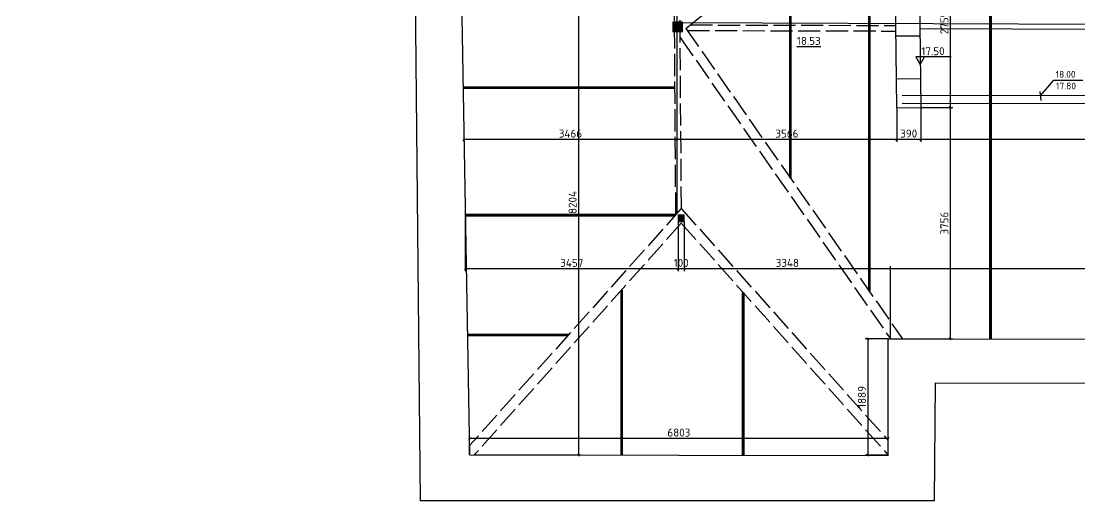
# Model space of a CAD drawing. Header units: millimetres. Extents: x 906648 to 969556, y 1626964 to 1670974.
# Drawn here: x 906770 to 923966, y 1627132 to 1634927 of the extents above; entities that cross this region are included whole.
import ezdxf

# ---------------------------------------------------------------- set-up
doc = ezdxf.new("R2010")
doc.units = ezdxf.units.MM
doc.linetypes.add('ACAD_ISO02W100', pattern=[15, 12, -3])
for name, color, linetype in [('Балки', 140, 'ACAD_ISO02W100'), ('Конек', 1, 'Continuous'), ('Контур', 7, 'Continuous'), ('Кровля', 98, 'Continuous'), ('Металл', 3, 'Continuous'), ('Отметки', 7, 'Continuous'), ('Средний прогон', 76, 'Continuous'), ('Стропила', 124, 'Continuous')]:
    doc.layers.add(name, color=color, linetype=linetype)
doc.layers.add('Размеры', color=224, linetype='Continuous', lineweight=15)
doc.styles.add('DIST', font='TXT.shx', dxfattribs={"width": 0.8})
doc.styles.add('ISOCPEUR', font='isocpeur.ttf')
doc.dimstyles.new('GENPLAN 1000', dxfattribs={"dimscale": 10, "dimtxt": 13, "dimasz": 3, "dimexe": 4, "dimexo": 0, "dimgap": 3, "dimtad": 1, "dimdec": 0, "dimzin": 0, "dimtxsty": 'ISOCPEUR', "dimblk1": 'OBLIQUE', "dimblk2": 'OBLIQUE', "dimsah": 1, "dimcen": -1, "dimaunit": 1, "dimadec": 3, "dimazin": 0, "dimtfac": 0.75, "dimtdec": 0, "dimtix": 1, "dimtmove": 1, "dimatfit": 3, "dimfxl": 0, "dimtvp": 0.6, "dimarcsym": 0})
doc.dimstyles.new('STANDARD$7', dxfattribs={"dimscale": 35, "dimtxt": 1.8, "dimasz": 1.75, "dimexe": 0, "dimexo": 3, "dimgap": 0.8, "dimtad": 0, "dimdec": 0, "dimrnd": 5, "dimzin": 12, "dimtxsty": 'DIST', "dimblk1": 'OBLIQUE', "dimblk2": 'OBLIQUE', "dimsah": 1, "dimcen": 2.5, "dimaunit": 1, "dimadec": 3, "dimazin": 0, "dimtfac": 1, "dimtdec": 0, "dimtmove": 2, "dimatfit": 3, "dimldrblk": 'OBLIQUE', "dimfxl": 0, "dimtvp": 1.1, "dimarcsym": 0})

# ---------------------------------------------------------------- blocks, each defined once
blk = doc.blocks.new('_Oblique')
at = {"color": 0, "linetype": 'ByBlock', "lineweight": -2}
blk.add_line((-0.5, -0.5), (0.5, 0.5), dxfattribs=at)
blk = doc.blocks.new('*D42')
at = {"layer": 'Defpoints', "color": 0, "ltscale": 0.03}
for p in [(920889, 1630904), (920889, 1629766), (933180, 1629731)]:
    blk.add_point(p, dxfattribs=at)
at = {"layer": 'Размеры', "color": 0, "lineweight": -2, "ltscale": 0.03}
for p, q in [((920889, 1629766), (920889, 1630944)), ((933180, 1630904), (920889, 1630904)), ((933180, 1629731), (933180, 1630944))]:
    blk.add_line(p, q, dxfattribs=at)
at = {"layer": 'Размеры', "color": 0, "lineweight": -2, "ltscale": 0.03, "xscale": 30, "yscale": 30, "zscale": 30, "rotation": 180}
blk.add_blockref('_Oblique', (920889, 1630904), dxfattribs=at)
at = {"layer": 'Размеры', "color": 0, "lineweight": -2, "ltscale": 0.03, "xscale": 30, "yscale": 30, "zscale": 30}
blk.add_blockref('_Oblique', (933180, 1630904), dxfattribs=at)
at = {"layer": 'Размеры', "color": 0, "ltscale": 0.03, "insert": (927034, 1630999), "char_height": 130, "attachment_point": 5, "style": 'ISOCPEUR'}
blk.add_mtext('12290', dxfattribs=at)
blk = doc.blocks.new('*D43')
at = {"layer": 'Defpoints', "color": 0, "ltscale": 0.03}
for p in [(917541, 1631672), (917541, 1630904), (920889, 1629766)]:
    blk.add_point(p, dxfattribs=at)
at = {"layer": 'Размеры', "color": 0, "lineweight": -2, "ltscale": 0.03}
for p, q in [((917541, 1631672), (917541, 1630864)), ((920889, 1630904), (917541, 1630904)), ((920889, 1629766), (920889, 1630944))]:
    blk.add_line(p, q, dxfattribs=at)
at = {"layer": 'Размеры', "color": 0, "lineweight": -2, "ltscale": 0.03, "xscale": 30, "yscale": 30, "zscale": 30, "rotation": 180}
blk.add_blockref('_Oblique', (917541, 1630904), dxfattribs=at)
at = {"layer": 'Размеры', "color": 0, "lineweight": -2, "ltscale": 0.03, "xscale": 30, "yscale": 30, "zscale": 30}
blk.add_blockref('_Oblique', (920889, 1630904), dxfattribs=at)
at = {"layer": 'Размеры', "color": 0, "ltscale": 0.03, "insert": (919215, 1630999), "char_height": 130, "attachment_point": 5, "style": 'ISOCPEUR'}
blk.add_mtext('3348', dxfattribs=at)
blk = doc.blocks.new('*D44')
at = {"layer": 'Defpoints', "color": 0, "ltscale": 0.03}
for p in [(917441, 1631672), (917541, 1631672), (917441, 1630904)]:
    blk.add_point(p, dxfattribs=at)
at = {"layer": 'Размеры', "color": 0, "lineweight": -2, "ltscale": 0.03}
for p, q in [((917441, 1631672), (917441, 1630864)), ((917541, 1631672), (917541, 1630864)), ((917441, 1630904), (917411, 1630904)), ((917541, 1630904), (917441, 1630904)), ((917541, 1630904), (917571, 1630904))]:
    blk.add_line(p, q, dxfattribs=at)
at = {"layer": 'Размеры', "color": 0, "lineweight": -2, "ltscale": 0.03, "xscale": 30, "yscale": 30, "zscale": 30}
blk.add_blockref('_Oblique', (917441, 1630904), dxfattribs=at)
at = {"layer": 'Размеры', "color": 0, "lineweight": -2, "ltscale": 0.03, "xscale": 30, "yscale": 30, "zscale": 30, "rotation": 180}
blk.add_blockref('_Oblique', (917541, 1630904), dxfattribs=at)
at = {"layer": 'Размеры', "color": 0, "ltscale": 0.03, "insert": (917491, 1630999), "char_height": 130, "attachment_point": 5, "style": 'ISOCPEUR'}
blk.add_mtext('100', dxfattribs=at)
blk = doc.blocks.new('*D45')
at = {"layer": 'Defpoints', "color": 0, "ltscale": 0.03}
for p in [(913984, 1631774), (917441, 1631672), (913984, 1630904)]:
    blk.add_point(p, dxfattribs=at)
at = {"layer": 'Размеры', "color": 0, "lineweight": -2, "ltscale": 0.03}
for p, q in [((913984, 1631774), (913984, 1630864)), ((917441, 1631672), (917441, 1630864)), ((917441, 1630904), (913984, 1630904))]:
    blk.add_line(p, q, dxfattribs=at)
at = {"layer": 'Размеры', "color": 0, "lineweight": -2, "ltscale": 0.03, "xscale": 30, "yscale": 30, "zscale": 30, "rotation": 180}
blk.add_blockref('_Oblique', (913984, 1630904), dxfattribs=at)
at = {"layer": 'Размеры', "color": 0, "lineweight": -2, "ltscale": 0.03, "xscale": 30, "yscale": 30, "zscale": 30}
blk.add_blockref('_Oblique', (917441, 1630904), dxfattribs=at)
at = {"layer": 'Размеры', "color": 0, "ltscale": 0.03, "insert": (915713, 1630999), "char_height": 130, "attachment_point": 5, "style": 'ISOCPEUR'}
blk.add_mtext('3457', dxfattribs=at)
blk = doc.blocks.new('*D47')
at = {"layer": 'Defpoints', "color": 0, "ltscale": 0.03}
for p in [(921347, 1636276), (921381, 1633522), (921861, 1633522)]:
    blk.add_point(p, dxfattribs=at)
at = {"layer": 'Размеры', "color": 0, "lineweight": -2, "ltscale": 0.03}
for p, q in [((921347, 1636276), (921901, 1636276)), ((921861, 1636276), (921861, 1633522)), ((921381, 1633522), (921901, 1633522))]:
    blk.add_line(p, q, dxfattribs=at)
at = {"layer": 'Размеры', "color": 0, "lineweight": -2, "ltscale": 0.03, "xscale": 30, "yscale": 30, "zscale": 30}
for p, rotation in [((921861, 1636276), 90), ((921861, 1633522), 270)]:
    blk.add_blockref('_Oblique', p, dxfattribs=dict(at, rotation=rotation))
at = {"layer": 'Размеры', "color": 0, "ltscale": 0.03, "insert": (921766, 1634899), "char_height": 130, "attachment_point": 5, "rotation": 90, "style": 'ISOCPEUR'}
blk.add_mtext('2755', dxfattribs=at)
blk = doc.blocks.new('*D48')
at = {"layer": 'Defpoints', "color": 0, "ltscale": 0.03}
for p in [(921381, 1633522), (920854, 1629766), (921861, 1629766)]:
    blk.add_point(p, dxfattribs=at)
at = {"layer": 'Размеры', "color": 0, "lineweight": -2, "ltscale": 0.03}
for p, q in [((921381, 1633522), (921901, 1633522)), ((921861, 1633522), (921861, 1629766)), ((920854, 1629766), (921901, 1629766))]:
    blk.add_line(p, q, dxfattribs=at)
at = {"layer": 'Размеры', "color": 0, "lineweight": -2, "ltscale": 0.03, "xscale": 30, "yscale": 30, "zscale": 30}
for p, rotation in [((921861, 1633522), 90), ((921861, 1629766), 270)]:
    blk.add_blockref('_Oblique', p, dxfattribs=dict(at, rotation=rotation))
at = {"layer": 'Размеры', "color": 0, "ltscale": 0.03, "insert": (921766, 1631644), "char_height": 130, "attachment_point": 5, "rotation": 90, "style": 'ISOCPEUR'}
blk.add_mtext('3756', dxfattribs=at)
blk = doc.blocks.new('*D49')
at = {"layer": 'Defpoints', "color": 0, "ltscale": 0.03}
for p in [(920854, 1629766), (920521, 1627877), (920854, 1627877)]:
    blk.add_point(p, dxfattribs=at)
at = {"layer": 'Размеры', "color": 0, "lineweight": -2, "ltscale": 0.03}
for p, q in [((920854, 1629766), (920481, 1629766)), ((920521, 1629766), (920521, 1627877)), ((920854, 1627877), (920481, 1627877))]:
    blk.add_line(p, q, dxfattribs=at)
at = {"layer": 'Размеры', "color": 0, "lineweight": -2, "ltscale": 0.03, "xscale": 30, "yscale": 30, "zscale": 30}
for p, rotation in [((920521, 1629766), 90), ((920521, 1627877), 270)]:
    blk.add_blockref('_Oblique', p, dxfattribs=dict(at, rotation=rotation))
at = {"layer": 'Размеры', "color": 0, "ltscale": 0.03, "insert": (920426, 1628821), "char_height": 130, "attachment_point": 5, "rotation": 90, "style": 'ISOCPEUR'}
blk.add_mtext('1889', dxfattribs=at)
blk = doc.blocks.new('*D50')
at = {"layer": 'Defpoints', "color": 0, "ltscale": 0.03}
for p in [(914051, 1628146), (914051, 1627878), (920854, 1627877)]:
    blk.add_point(p, dxfattribs=at)
at = {"layer": 'Размеры', "color": 0, "lineweight": -2, "ltscale": 0.03}
for p, q in [((914051, 1627878), (914051, 1628186)), ((920854, 1628146), (914051, 1628146)), ((920854, 1627877), (920854, 1628186))]:
    blk.add_line(p, q, dxfattribs=at)
at = {"layer": 'Размеры', "color": 0, "lineweight": -2, "ltscale": 0.03, "xscale": 30, "yscale": 30, "zscale": 30, "rotation": 180}
blk.add_blockref('_Oblique', (914051, 1628146), dxfattribs=at)
at = {"layer": 'Размеры', "color": 0, "lineweight": -2, "ltscale": 0.03, "xscale": 30, "yscale": 30, "zscale": 30}
blk.add_blockref('_Oblique', (920854, 1628146), dxfattribs=at)
at = {"layer": 'Размеры', "color": 0, "ltscale": 0.03, "insert": (917453, 1628241), "char_height": 130, "attachment_point": 5, "style": 'ISOCPEUR'}
blk.add_mtext('6803', dxfattribs=at)
blk = doc.blocks.new('*D79')
at = {"layer": 'Defpoints', "color": 0, "ltscale": 0.03}
for p in [(921381, 1633522), (921381, 1633005), (927121, 1633076)]:
    blk.add_point(p, dxfattribs=at)
at = {"layer": 'Размеры', "color": 0, "lineweight": -2, "ltscale": 0.03}
for p, q in [((921381, 1633522), (921381, 1632965)), ((927121, 1633005), (921381, 1633005)), ((927121, 1633076), (927121, 1632965))]:
    blk.add_line(p, q, dxfattribs=at)
at = {"layer": 'Размеры', "color": 0, "lineweight": -2, "ltscale": 0.03, "xscale": 30, "yscale": 30, "zscale": 30, "rotation": 180}
blk.add_blockref('_Oblique', (921381, 1633005), dxfattribs=at)
at = {"layer": 'Размеры', "color": 0, "lineweight": -2, "ltscale": 0.03, "xscale": 30, "yscale": 30, "zscale": 30}
blk.add_blockref('_Oblique', (927121, 1633005), dxfattribs=at)
at = {"layer": 'Размеры', "color": 0, "ltscale": 0.03, "insert": (924251, 1633100), "char_height": 130, "attachment_point": 5, "style": 'ISOCPEUR'}
blk.add_mtext('5740', dxfattribs=at)
blk = doc.blocks.new('*D80')
at = {"layer": 'Defpoints', "color": 0, "ltscale": 0.03}
for p in [(920991, 1633517), (921381, 1633522), (920991, 1633005)]:
    blk.add_point(p, dxfattribs=at)
at = {"layer": 'Размеры', "color": 0, "lineweight": -2, "ltscale": 0.03}
for p, q in [((920991, 1633517), (920991, 1632965)), ((921381, 1633522), (921381, 1632965)), ((921381, 1633005), (920991, 1633005))]:
    blk.add_line(p, q, dxfattribs=at)
at = {"layer": 'Размеры', "color": 0, "lineweight": -2, "ltscale": 0.03, "xscale": 30, "yscale": 30, "zscale": 30, "rotation": 180}
blk.add_blockref('_Oblique', (920991, 1633005), dxfattribs=at)
at = {"layer": 'Размеры', "color": 0, "lineweight": -2, "ltscale": 0.03, "xscale": 30, "yscale": 30, "zscale": 30}
blk.add_blockref('_Oblique', (921381, 1633005), dxfattribs=at)
at = {"layer": 'Размеры', "color": 0, "ltscale": 0.03, "insert": (921186, 1633100), "char_height": 130, "attachment_point": 5, "style": 'ISOCPEUR'}
blk.add_mtext('390', dxfattribs=at)
blk = doc.blocks.new('*D81')
at = {"layer": 'Defpoints', "color": 0, "ltscale": 0.03}
for p in [(920991, 1633517), (917425, 1633005), (917425, 1633005)]:
    blk.add_point(p, dxfattribs=at)
at = {"layer": 'Размеры', "color": 0, "lineweight": -2, "ltscale": 0.03}
for p, q in [((920991, 1633517), (920991, 1632965)), ((917425, 1633005), (917425, 1633045)), ((920991, 1633005), (917425, 1633005))]:
    blk.add_line(p, q, dxfattribs=at)
at = {"layer": 'Размеры', "color": 0, "lineweight": -2, "ltscale": 0.03, "xscale": 30, "yscale": 30, "zscale": 30, "rotation": 180}
blk.add_blockref('_Oblique', (917425, 1633005), dxfattribs=at)
at = {"layer": 'Размеры', "color": 0, "lineweight": -2, "ltscale": 0.03, "xscale": 30, "yscale": 30, "zscale": 30}
blk.add_blockref('_Oblique', (920991, 1633005), dxfattribs=at)
at = {"layer": 'Размеры', "color": 0, "ltscale": 0.03, "insert": (919208, 1633100), "char_height": 130, "attachment_point": 5, "style": 'ISOCPEUR'}
blk.add_mtext('3566', dxfattribs=at)
blk = doc.blocks.new('*D82')
at = {"layer": 'Defpoints', "color": 0, "ltscale": 0.03}
for p in [(913959, 1633205), (913959, 1633005), (917425, 1633005)]:
    blk.add_point(p, dxfattribs=at)
at = {"layer": 'Размеры', "color": 0, "lineweight": -2, "ltscale": 0.03}
for p, q in [((913959, 1633205), (913959, 1632965)), ((917425, 1633005), (913959, 1633005)), ((917425, 1633005), (917425, 1633045))]:
    blk.add_line(p, q, dxfattribs=at)
at = {"layer": 'Размеры', "color": 0, "lineweight": -2, "ltscale": 0.03, "xscale": 30, "yscale": 30, "zscale": 30, "rotation": 180}
blk.add_blockref('_Oblique', (913959, 1633005), dxfattribs=at)
at = {"layer": 'Размеры', "color": 0, "lineweight": -2, "ltscale": 0.03, "xscale": 30, "yscale": 30, "zscale": 30}
blk.add_blockref('_Oblique', (917425, 1633005), dxfattribs=at)
at = {"layer": 'Размеры', "color": 0, "ltscale": 0.03, "insert": (915692, 1633100), "char_height": 130, "attachment_point": 5, "style": 'ISOCPEUR'}
blk.add_mtext('3466', dxfattribs=at)
blk = doc.blocks.new('*D138')
at = {"layer": 'Defpoints', "color": 0, "ltscale": 0.03}
for p in [(913910, 1636082), (914130, 1627878), (915822, 1627878)]:
    blk.add_point(p, dxfattribs=at)
at = {"layer": 'Размеры', "color": 0, "lineweight": -2, "ltscale": 0.03}
for p, q in [((913910, 1636082), (915862, 1636082)), ((915822, 1636082), (915822, 1627878)), ((914130, 1627878), (915862, 1627878))]:
    blk.add_line(p, q, dxfattribs=at)
at = {"layer": 'Размеры', "color": 0, "lineweight": -2, "ltscale": 0.03, "xscale": 30, "yscale": 30, "zscale": 30}
for p, rotation in [((915822, 1636082), 90), ((915822, 1627878), 270)]:
    blk.add_blockref('_Oblique', p, dxfattribs=dict(at, rotation=rotation))
at = {"layer": 'Размеры', "color": 0, "ltscale": 0.03, "insert": (915727, 1631980), "char_height": 130, "attachment_point": 5, "rotation": 90, "style": 'ISOCPEUR'}
blk.add_mtext('8204', dxfattribs=at)

msp = doc.modelspace()

# ---------------------------------------------------------------- hatches: boundary and pattern name
at = {"layer": 'Металл', "ltscale": 0.03}
h = msp.add_hatch(color=256, dxfattribs=at)
h.dxf.hatch_style = 1
h.paths.add_polyline_path([(917510.7, 1634913.1), (917356.7, 1634913.1), (917356.7, 1634759.2), (917510.7, 1634759.2)])
h = msp.add_hatch(color=256, dxfattribs=at)
h.dxf.hatch_style = 1
h.paths.add_polyline_path([(917541.4, 1631771.7), (917441.4, 1631771.7), (917441.4, 1631671.7), (917541.4, 1631671.7)])

# ---------------------------------------------------------------- linework, layer by layer
at = {"layer": 'Балки', "color": 3, "ltscale": 30}
for p, q in [((917567.2, 1634808.3), (924129.9, 1640091.5)), ((917403.8, 1631784.8), (917348.2, 1639932.2)), ((917493.7, 1631880.4), (917439.7, 1639805.1)), ((917638.2, 1634865.5), (920962.1, 1634857)), ((917567.2, 1634808.3), (921085.8, 1629765.4)), ((917590.5, 1634775), (920961.8, 1634766.3)), ((917474.8, 1634659.6), (920889.4, 1629765.7)), ((917491.4, 1631883), (914048.8, 1628024.1)), ((917491.4, 1631883), (920854, 1628113.7)), ((917491.4, 1631646), (914130, 1627878.1)), ((917491.4, 1631646), (920854, 1627876.7))]:
    msp.add_line(p, q, dxfattribs=at)
at = {"layer": 'Конек', "ltscale": 0.03}
msp.add_line((921365.4, 1634807.6), (955253, 1634700.8), dxfattribs=at)
at = {"layer": 'Контур', "ltscale": 15}
for p, q in [((920991.3, 1633516.6), (920961.3, 1636272.2)), ((921347, 1636276.4), (921381.4, 1633521.5)), ((913909.8, 1636082.4), (914051.3, 1627878.2)), ((920978.5, 1634686.1), (921366.8, 1634690.9)), ((920986.1, 1633991.2), (921375.5, 1633996)), ((920991.3, 1633516.6), (921381.4, 1633521.5)), ((920854, 1627870.9), (920854.3, 1629765.7)), ((920854.3, 1629765.7), (925416.7, 1629758.6)), ((914051.3, 1627878.2), (920854, 1627870.9))]:
    msp.add_line(p, q, dxfattribs=at)
at = {"layer": 'Контур', "ltscale": 0.03}
msp.add_lwpolyline([(954980.4, 1629015), (929495.3, 1629034.8), (927012.3, 1629037.1), (921615.4, 1629043.6), (921601.5, 1627134.2), (913255.3, 1627132.4), (913176.7, 1635357.5), (906821.9, 1635415.3), (906778.3, 1642648), (906769.6, 1647973.4)], dxfattribs=at)
at = {"layer": 'Кровля', "ltscale": 0.03}
for p, q in [((917425, 1631805), (917425, 1635096.2)), ((959185, 1634732.4), (917425, 1634901.2))]:
    msp.add_line(p, q, dxfattribs=at)
at = {"layer": 'Металл', "ltscale": 0.03}
for points in [[(917356.7, 1634913.1), (917356.7, 1634759.2), (917510.7, 1634759.2), (917510.7, 1634913.1)], [(917441.4, 1631771.7), (917441.4, 1631671.7), (917541.4, 1631671.7), (917541.4, 1631771.7)]]:
    msp.add_lwpolyline(points, close=True, dxfattribs=at)
at = {"layer": 'Отметки', "color": 0}
msp.add_lwpolyline([(921876.9, 1634346.3), (921442.5, 1634346.3), (921302.8, 1634346.3), (921372.6, 1634225.3), (921442.5, 1634346.3)], dxfattribs=at)
at = {"layer": 'Средний прогон', "ltscale": 30}
for p, q in [((955261.4, 1633683.8), (921080.2, 1633717.2)), ((955261.3, 1633553.8), (921080.1, 1633587.2))]:
    msp.add_line(p, q, dxfattribs=at)
at = {"layer": 'Стропила', "ltscale": 30, "const_width": 45}
for points in [[(922515.6, 1629763.1), (922515.6, 1638791.9)], [(920547.1, 1630537.5), (920547.1, 1637207.2)], [(919263.2, 1632377.5), (919263.2, 1636868.5)], [(917389.7, 1633844.6), (913948.4, 1633844.6)], [(917393.8, 1631773.7), (913984.1, 1631773.7)], [(916523, 1627875.5), (916523, 1630560.5)], [(918497.6, 1627873.4), (918497.6, 1630518.1)], [(915657.2, 1629827.1), (914017.7, 1629827.1)]]:
    msp.add_lwpolyline(points, dxfattribs=at)

# ---------------------------------------------------------------- texts
at = {"layer": 'Отметки', "style": 'ISOCPEUR'}
msp.add_text('17.50', height=130, rotation=360, dxfattribs=at).set_placement((921391.5, 1634373.5, 88.6))
at = {"layer": 'Отметки', "color": 3, "style": 'ISOCPEUR'}
for s, p in [('18.00', (923574.3, 1634008)), ('17.80', (923579.4, 1633818.5))]:
    msp.add_text(s, height=110.5, dxfattribs=at).set_placement(p)
at = {"layer": 'Отметки', "color": 3, "insert": (919563.2, 1634671.1), "char_height": 130, "width": 1430.917, "attachment_point": 2, "style": 'ISOCPEUR'}
msp.add_mtext('{\\L18.53}', dxfattribs=at)

# ---------------------------------------------------------------- dimensions: what is measured, and where the dimension line sits
at = {"layer": 'Размеры', "ltscale": 0.03}
for base, p1, p2, picture, middle in [((921861, 1633521.5), (921347, 1636276.4), (921381.4, 1633521.5), '*D47', (921766, 1634899)), ((915822.4, 1627878.1), (913909.8, 1636082.4), (914130, 1627878.1), '*D138', (915727.4, 1631980.3)), ((921861, 1629765.7), (921381.4, 1633521.5), (920854.3, 1629765.7), '*D48', (921766, 1631643.6)), ((920521.2, 1627876.7), (920854.3, 1629765.7), (920854, 1627876.7), '*D49', (920426.2, 1628821.2))]:
    dim = msp.add_linear_dim(base=base, p1=p1, p2=p2, angle=90, dimstyle='GENPLAN 1000', dxfattribs=at)
    dim.commit()
    dim.dimension.update_dxf_attribs({"geometry": picture, "text_midpoint": middle})
for base, p1, p2, picture, middle in [((917425, 1633004.6), (920991.3, 1633516.6), (917425, 1633004.6), '*D81', (919208.1, 1633099.6)), ((920991.3, 1633004.6), (921381.4, 1633521.5), (920991.3, 1633516.6), '*D80', (921186.3, 1633099.6)), ((921381.4, 1633004.6), (927121, 1633076), (921381.4, 1633521.5), '*D79', (924251.2, 1633099.6)), ((913959.4, 1633004.6), (917425, 1633004.6), (913959.4, 1633204.6), '*D82', (915692.2, 1633099.6)), ((913984.1, 1630903.9), (917441.4, 1631671.7), (913984.1, 1631773.7), '*D45', (915712.7, 1630998.9)), ((917441.4, 1630903.9), (917541.4, 1631671.7), (917441.4, 1631671.7), '*D44', (917491.4, 1630998.9)), ((917541.4, 1630903.9), (920889.4, 1629765.7), (917541.4, 1631671.7), '*D43', (919215.4, 1630998.9)), ((920889.4, 1630903.9), (933179.6, 1629730.8), (920889.4, 1629765.7), '*D42', (927034.5, 1630998.9)), ((914051.3, 1628146.1), (920854, 1627876.7), (914051.3, 1627878.2), '*D50', (917452.6, 1628241.1))]:
    dim = msp.add_linear_dim(base=base, p1=p1, p2=p2, dimstyle='GENPLAN 1000', dxfattribs=at)
    dim.commit()
    dim.dimension.update_dxf_attribs({"geometry": picture, "text_midpoint": middle})

# ---------------------------------------------------------------- leaders
at = {"layer": 'Отметки', "color": 3, "lineweight": 25}
msp.add_leader([(923324, 1633709), (923543.5, 1633967), (924013.7, 1633967)], dimstyle='STANDARD$7', override={"dimasz": 3, "dimgap": 0.1, "dimclrd": 3}, dxfattribs=at)

doc.saveas('drawing.dxf')
